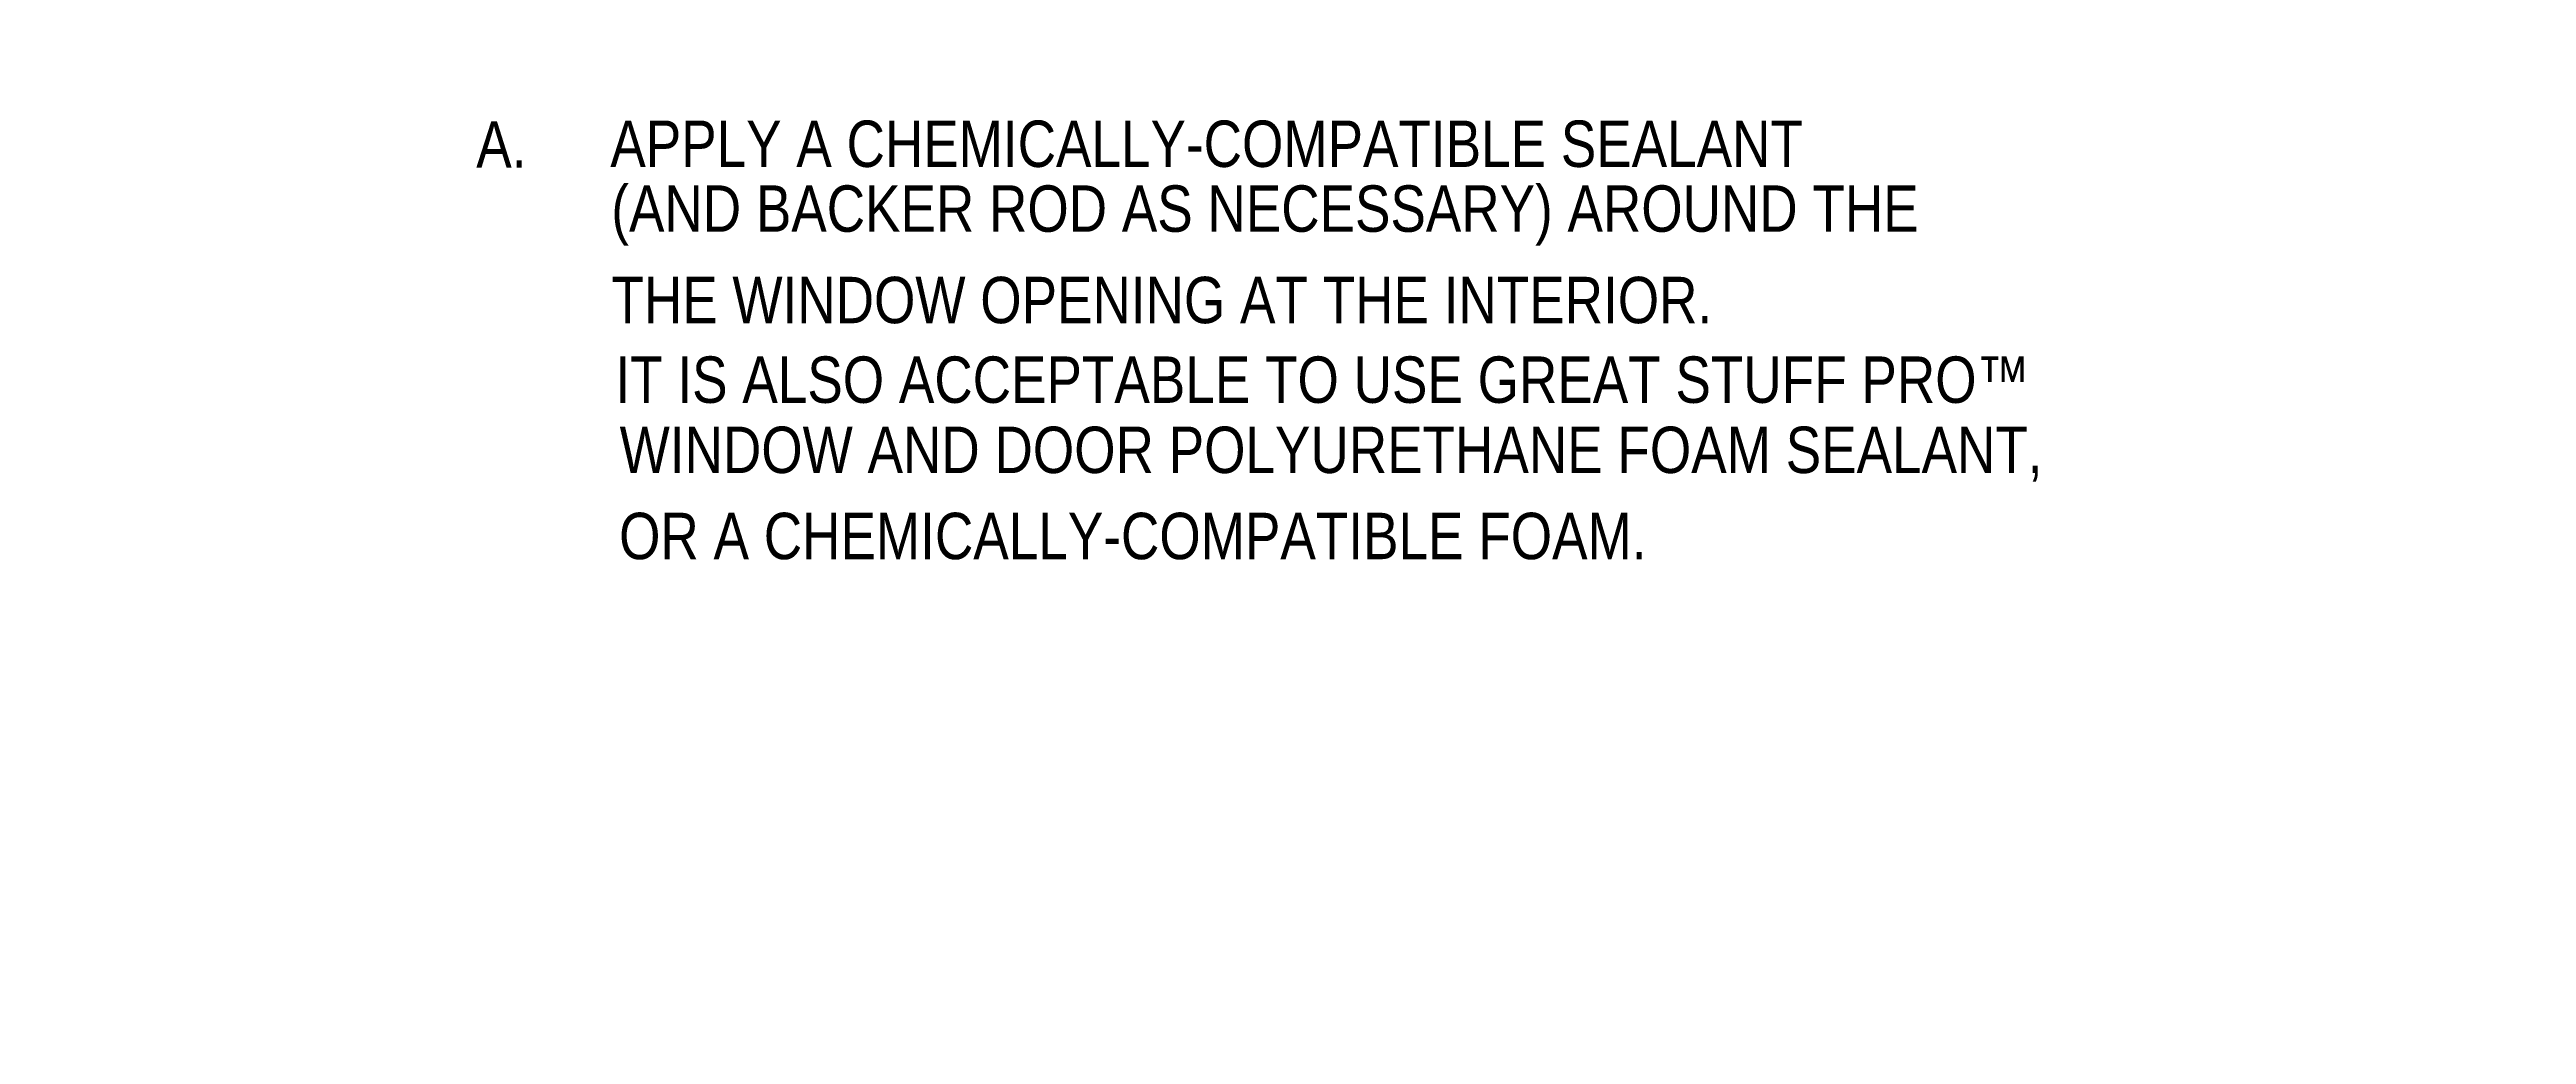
# Model space of a CAD drawing. Extents: x -1328 to 5679, y -4611 to 1603.
# Drawn here: x 4142 to 4743, y -2266 to -2027 of the extents above; entities that cross this region are included whole.
import ezdxf

# ---------------------------------------------------------------- set-up
doc = ezdxf.new("R2010")
doc.units = 0
doc.header["$MEASUREMENT"] = 0
doc.layers.add('.ATI-TEXT_1', color=7, linetype='Continuous', lineweight=0)
doc.layers.add('G-ANNO-TTLB', color=7, linetype='Continuous', lineweight=0)

# ---------------------------------------------------------------- blocks, each defined once
blk = doc.blocks.new('Block_45')
at = {"layer": '.ATI-TEXT_1', "char_height": 0.2, "attachment_point": 7}
for s, insert in [('\\C18;\\c0;\\FArial Narrow|b0|i0|c1;\\H11.249999;\\W1.000000;A.', (4245.42, -2056.01)), ('\\C18;\\c0;\\FArial Narrow|b0|i0|c1;\\H11.249999;\\W1.000000;APPLY A CHEMICALLY-COMPATIBLE SEALANT', (4277.94, -2056.01)), ('\\C18;\\c0;\\FArial Narrow|b0|i0|c1;\\H11.249999;\\W1.000000;(AND BACKER ROD AS NECESSARY) AROUND THE ', (4278.18, -2074.96)), ('\\C18;\\c0;\\FArial Narrow|b0|i0|c1;\\H11.249999;\\W1.000000;THE WINDOW OPENING AT THE INTERIOR.', (4278.21, -2093.91)), ('\\C18;\\c0;\\FArial Narrow|b0|i0|c1;\\H11.253398;\\W1.000000;IT IS ALSO ACCEPTABLE TO USE GREAT STUFF PRO™', (4279.15, -2113.23)), ('\\C18;\\c0;\\FArial Narrow|b0|i0|c1;\\H11.253398;\\W1.000000;WINDOW AND DOOR POLYURETHANE FOAM SEALANT, ', (4280.2, -2132.18)), ('\\C18;\\c0;\\FArial Narrow|b0|i0|c1;\\H11.253398;\\W1.000000;OR A CHEMICALLY-COMPATIBLE FOAM.', (4280.06, -2151.14))]:
    blk.add_mtext(s, dxfattribs=dict(at, insert=insert))

msp = doc.modelspace()

# ---------------------------------------------------------------- hatches: boundary and pattern name
at = {"layer": 'G-ANNO-TTLB', "true_color": 0xff00ff, "transparency": 33554687}
h = msp.add_hatch(color=6, dxfattribs=at)
edge = h.paths.add_edge_path()
edge.add_spline(control_points=[(5053.44, -3461.41), (5053.44, -3461.41), (2123.92, -3461.41), (2123.92, -3461.41), (2123.92, -3461.41), (2123.92, -1004.41), (2123.92, -1004.41), (2123.92, -1004.41), (5053.44, -1004.41), (5053.44, -1004.41), (5053.44, -1004.41), (5053.44, -3461.41), (5053.44, -3461.41)], knot_values=[0, 0, 0, 0, 1, 1, 1, 2, 2, 2, 3, 3, 3, 4, 4, 4, 4], degree=3, periodic=0)
edge = h.paths.add_edge_path()
edge.add_spline(control_points=[(2132.92, -1013.41), (2132.92, -1013.41), (2132.92, -3452.41), (2132.92, -3452.41), (2132.92, -3452.41), (5044.44, -3452.41), (5044.44, -3452.41), (5044.44, -3452.41), (5044.44, -1013.41), (5044.44, -1013.41), (5044.44, -1013.41), (2132.92, -1013.41), (2132.92, -1013.41)], knot_values=[0, 0, 0, 0, 1, 1, 1, 2, 2, 2, 3, 3, 3, 4, 4, 4, 4], degree=3, periodic=0)
edge.add_line((2132.92, -1013.41), (2132.92, -1013.41))

# ---------------------------------------------------------------- linework, layer by layer
at = {"layer": 'G-ANNO-TTLB'}
for points in [[(5053.44, -3461.41), (5053.44, -3461.41), (2123.92, -3461.41), (2123.92, -3461.41), (2123.92, -3461.41), (2123.92, -1004.41), (2123.92, -1004.41), (2123.92, -1004.41), (5053.44, -1004.41), (5053.44, -1004.41), (5053.44, -1004.41), (5053.44, -3461.41), (5053.44, -3461.41)], [(2132.92, -1013.41), (2132.92, -1013.41), (2132.92, -3452.41), (2132.92, -3452.41), (2132.92, -3452.41), (5044.44, -3452.41), (5044.44, -3452.41), (5044.44, -3452.41), (5044.44, -1013.41), (5044.44, -1013.41), (5044.44, -1013.41), (2132.92, -1013.41), (2132.92, -1013.41)]]:
    msp.add_open_spline(points, degree=3, knots=[0, 0, 0, 0, 1, 1, 1, 2, 2, 2, 3, 3, 3, 4, 4, 4, 4], dxfattribs=at)

# ---------------------------------------------------------------- block references
at = {"layer": '.ATI-TEXT_1'}
msp.add_blockref('Block_45', (0, 0), dxfattribs=at)

doc.saveas('drawing.dxf')
